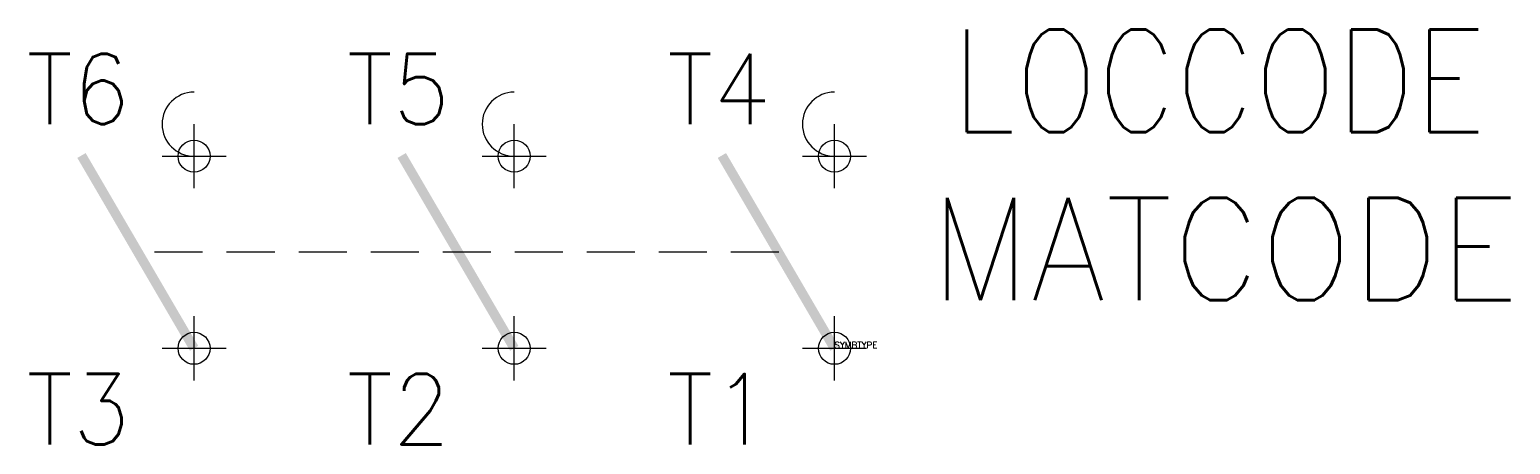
# Model space of a CAD drawing. Extents: x 279.9 to 326.1, y 168 to 181.
import ezdxf
from ezdxf.enums import TextEntityAlignment as Align

# ---------------------------------------------------------------- set-up
doc = ezdxf.new("R2010")
doc.units = 0
doc.header["$LTSCALE"] = 6
doc.header["$MEASUREMENT"] = 0
doc.header["$PDMODE"] = 34
doc.linetypes.add('DASHED', pattern=[0.75, 0.5, -0.25])
doc.linetypes.add('HIDDEN', pattern=[0.375, 0.25, -0.125])
doc.layers.get('0').update_dxf_attribs({"linetype": 'CONTINUOUS'})
for name, color, linetype in [('1', 7, 'CONTINUOUS'), ('10', 1, 'DASHED'), ('11', 3, 'DASHED'), ('12', 2, 'DASHED'), ('C', 7, 'CONTINUOUS')]:
    doc.layers.add(name, color=color, linetype=linetype)
doc.styles.add('DINY', font='SIMPLEX', dxfattribs={"width": 0.95})
doc.styles.add('ROMANS', font='ROMANS', dxfattribs={"width": 0.85})
doc.styles.get("Standard").update_dxf_attribs({"font": 'simplex', "width": 0.85})

msp = doc.modelspace()

# ---------------------------------------------------------------- linework, layer by layer
at = {"layer": '1', "linetype": 'HIDDEN'}
msp.add_line((303.268, 174), (283.268, 174), dxfattribs=at)
at = {"layer": '1', "const_width": 0.3}
for points in [[(285, 171), (281.485, 177.022)], [(295, 171), (291.485, 177.022)], [(305, 171), (301.485, 177.022)]]:
    msp.add_lwpolyline(points, dxfattribs=at)
at = {"layer": '1'}
for centre in [(285, 178), (295, 178), (305, 178)]:
    msp.add_arc(centre, 1, 90, 270, dxfattribs=at)
at = {"layer": 'C', "color": 1}
msp.add_point((285, 177), dxfattribs=at)
at = {"layer": 'C', "color": 3}
msp.add_point((295, 177), dxfattribs=at)
at = {"layer": 'C', "color": 5}
msp.add_point((305, 177), dxfattribs=at)
at = {"layer": 'C', "color": 2}
msp.add_point((285, 171), dxfattribs=at)
at = {"layer": 'C', "color": 4}
msp.add_point((295, 171), dxfattribs=at)
at = {"layer": 'C', "color": 6}
msp.add_point((305, 171), dxfattribs=at)

# ---------------------------------------------------------------- texts
at = {"flags": 1}
msp.add_attdef('SYMBTYPE', (305, 171), 'KN', height=0.2, dxfattribs=at)
at = {"layer": '10', "style": 'DINY', "width": 0.95}
for tag, p in [('T6', (283, 178)), ('T5', (293, 178)), ('T4', (303, 178)), ('T3', (283, 168)), ('T2', (293, 168)), ('T1', (303, 168))]:
    msp.add_attdef(tag, text='', height=2.2, dxfattribs=at).set_placement(p, align=Align.RIGHT)
at = {"layer": '11', "style": 'ROMANS', "width": 0.85}
msp.add_attdef('LOCCODE', (308.665, 177.753), '', height=3.2, dxfattribs=at)
at = {"layer": '12', "style": 'DINY', "width": 0.95}
msp.add_attdef('MATCODE', (308, 172.5), '', height=3.2, dxfattribs=at)

doc.saveas('drawing.dxf')
